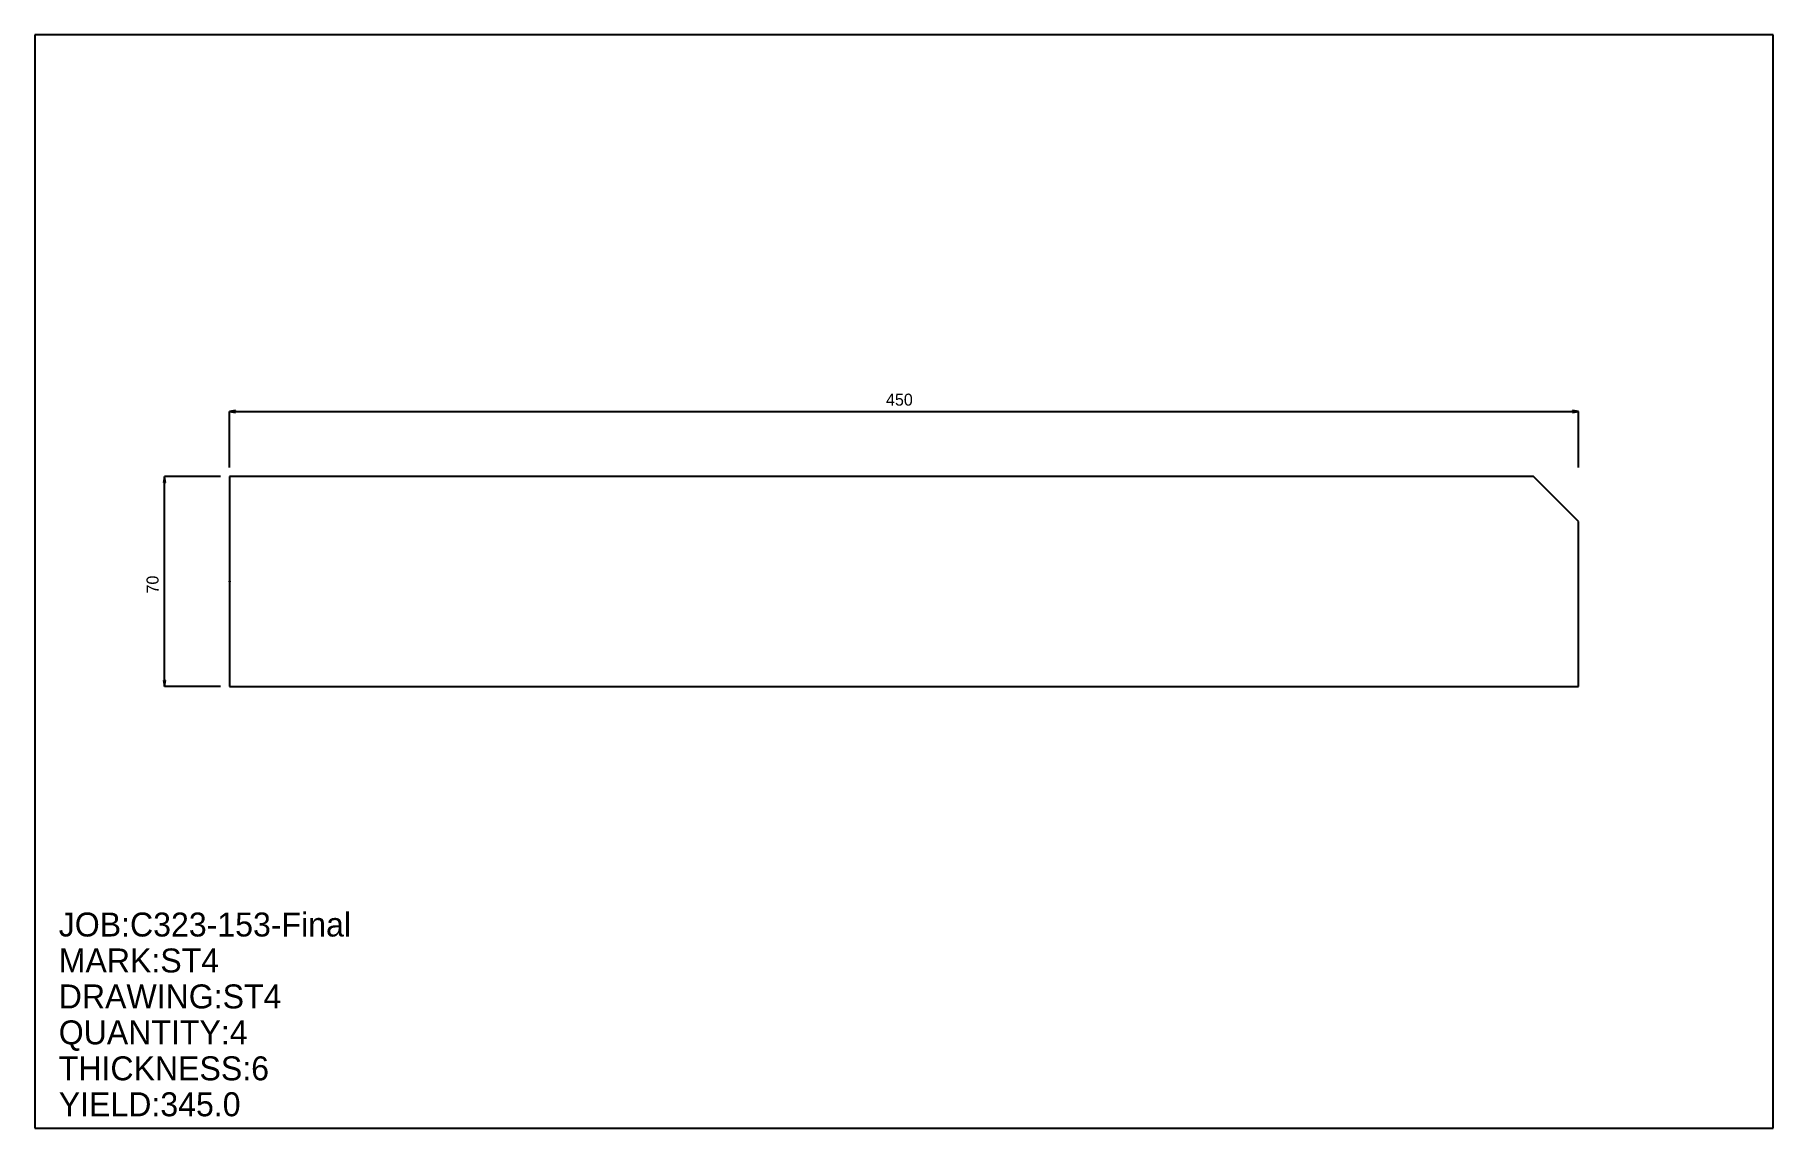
# Model space of a CAD drawing. Extents: x 0 to 580, y 0 to 365.
import ezdxf

# ---------------------------------------------------------------- set-up
doc = ezdxf.new("R2010")
doc.units = 0
doc.header["$LTSCALE"] = 0.125
for name, color, linetype in [('2', 7, 'CONTINUOUS'), ('3', 1, 'CONTINUOUS'), ('5', 7, 'CONTINUOUS'), ('6', 4, 'CONTINUOUS')]:
    doc.layers.add(name, color=color, linetype=linetype)

# ---------------------------------------------------------------- blocks, each defined once
blk = doc.blocks.new('ARROW')
at = {"layer": '2', "linetype": 'CONTINUOUS'}
for p, q in [((0, 0), (-1, 0.166667)), ((-1, 0.166667), (-1, -0.166667)), ((-1, -0.166667), (0, 0))]:
    blk.add_line(p, q, dxfattribs=at)
blk = doc.blocks.new('PLATE')
at = {"layer": '3', "linetype": 'CONTINUOUS'}
for p, q in [((0, 0), (0, -70)), ((435, 0), (0, 0)), ((450, -15), (435, 0)), ((450, -70), (450, -15)), ((0, -70), (450, -70))]:
    blk.add_line(p, q, dxfattribs=at)
at = {"layer": '5', "linetype": 'CONTINUOUS'}
for p, q in [((-0.1, -35), (0.1, -35)), ((0, -35.099998), (0, -34.900002))]:
    blk.add_line(p, q, dxfattribs=at)
blk.add_circle((0, -35), 0.1, dxfattribs=at)
at = {"layer": '6', "linetype": 'CONTINUOUS'}
for p, q in [((0, 3), (0, 21.750002)), ((0, 21.700003), (450, 21.700003)), ((450, 3), (450, 21.750002)), ((-2.999995, 0), (-21.749996, 0.000002)), ((-21.700003, -70), (-21.699997, 0.000002)), ((-3, -70), (-21.750002, -70))]:
    blk.add_line(p, q, dxfattribs=at)
at = {"layer": '6', "xscale": 2, "yscale": 2, "zscale": 2}
for p, rotation in [((0, 21.700003), 180), ((-21.699997, 0.000002), 90), ((-21.700003, -70), 270)]:
    blk.add_blockref('ARROW', p, dxfattribs=dict(at, rotation=rotation))
blk.add_blockref('ARROW', (450, 21.700003), dxfattribs=at)
at = {"layer": '5'}
blk.add_text('ZERO', height=0.015, dxfattribs=at).set_placement((0, -35))
at = {"layer": '6'}
blk.add_text('450', height=4, dxfattribs=at).set_placement((219, 23.700003))
blk.add_text('70', height=4, rotation=90, dxfattribs=at).set_placement((-23.700001, -39))

msp = doc.modelspace()

# ---------------------------------------------------------------- linework, layer by layer
at = {"layer": '5', "linetype": 'CONTINUOUS'}
for p, q in [((580.00006, 365.00003), (0, 365.00003)), ((0, 365.00003), (0, 0)), ((580.00006, 0), (580.00006, 365.00003)), ((0, 0), (580.00006, 0))]:
    msp.add_line(p, q, dxfattribs=at)

# ---------------------------------------------------------------- block references
at = {"layer": '2'}
msp.add_blockref('PLATE', (65.000031, 217.50002), dxfattribs=at)

# ---------------------------------------------------------------- texts
at = {"layer": '5'}
for s, p in [('JOB:C323-153-Final', (8, 64)), ('MARK:ST4', (8, 52)), ('DRAWING:ST4', (8, 40)), ('QUANTITY:4', (8, 28)), ('THICKNESS:6', (8, 16)), ('YIELD:345.0', (8, 4))]:
    msp.add_text(s, height=8, dxfattribs=at).set_placement(p)

doc.saveas('drawing.dxf')
